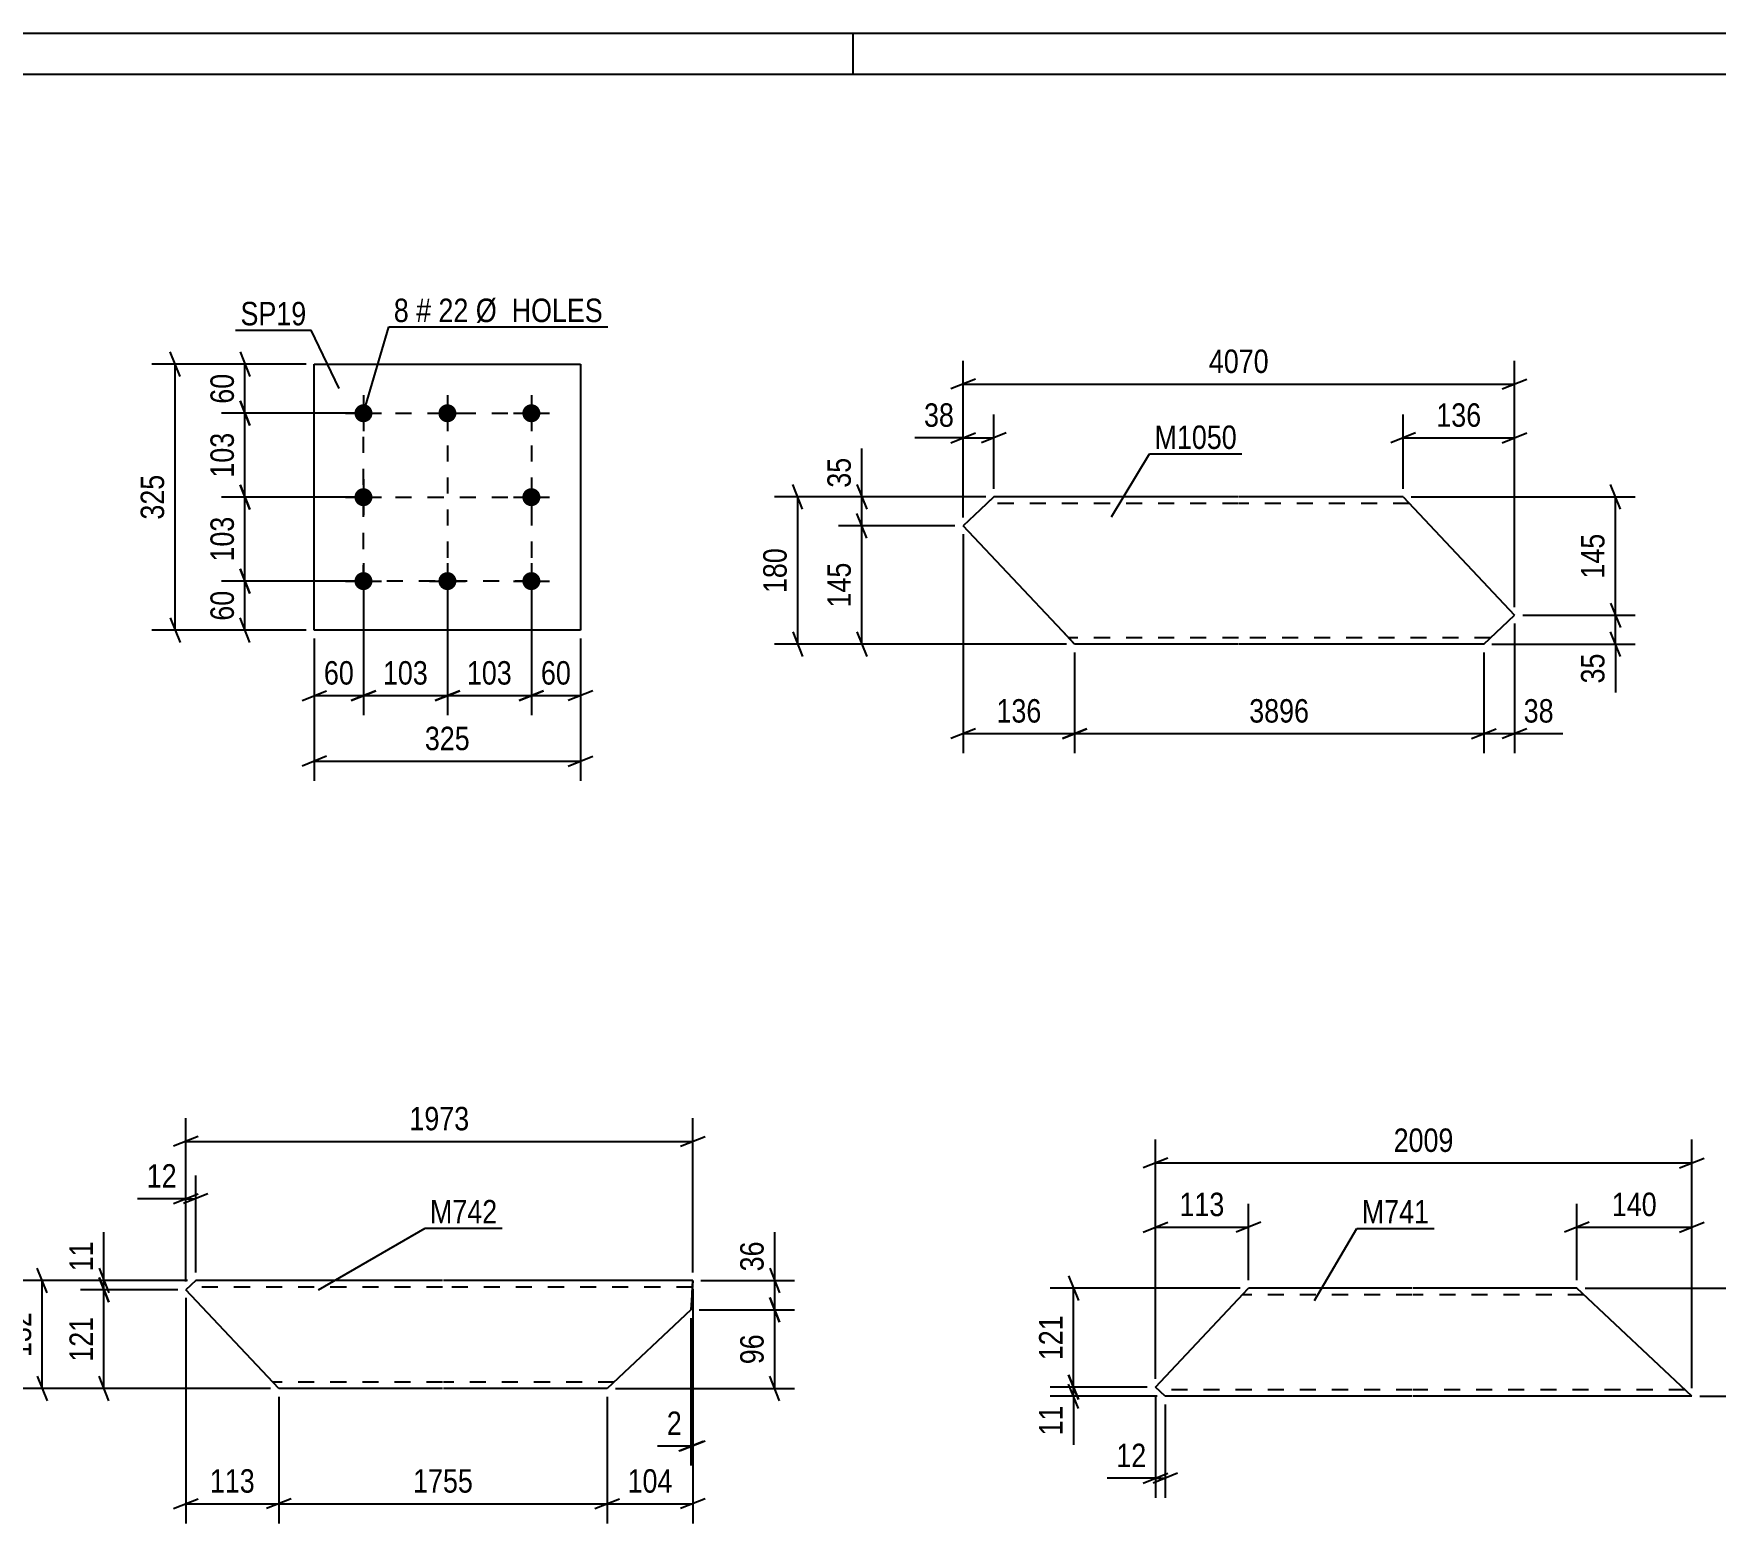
# Model space of a CAD drawing. Header units: millimetres. Extents: x 0 to 594, y 0 to 420.
# Drawn here: x 283.9 to 489.3, y 238 to 420 of the extents above; entities that cross this region are included whole.
import ezdxf

# ---------------------------------------------------------------- set-up
doc = ezdxf.new("R2010")
doc.units = ezdxf.units.MM
doc.linetypes.add('DXK_LINE_DOT2', pattern=[3.9198, 1.9599, -1.9599])
doc.styles.add('Arial Narrow', font='ARIALN.TTF', dxfattribs={"height": 0.2})

# ---------------------------------------------------------------- blocks, each defined once
blk = doc.blocks.new('Unknown-761545609-1163')
at = {"color": 5, "linetype": 'Continuous'}
for p, q in [((594, 420), (0, 420)), ((384, 415), (384, 420)), ((589, 415), (5, 415))]:
    blk.add_line(p, q, dxfattribs=at)
blk = doc.blocks.new('Part-761545609-13628 - 13627')
at = {"color": 2, "linetype": 'Continuous'}
for p, q in [((420.91, 254.69), (432.26, 266.76)), ((452.26, 266.76), (432.26, 266.76)), ((472.36, 266.76), (452.36, 266.76)), ((486.39, 253.56), (472.36, 266.76)), ((422.11, 253.56), (420.91, 254.69)), ((452.26, 253.56), (422.11, 253.56)), ((486.39, 253.56), (452.36, 253.56))]:
    blk.add_line(p, q, dxfattribs=at)
at = {"color": 7, "linetype": 'DXK_LINE_DOT2'}
for p, q in [((452.26, 265.96), (431.5, 265.96)), ((473.21, 265.96), (452.36, 265.96)), ((452.26, 254.36), (421.26, 254.36)), ((485.54, 254.36), (452.36, 254.36)), ((485.29, 254.59), (485.34, 254.54)), ((485.48, 254.42), (485.54, 254.36))]:
    blk.add_line(p, q, dxfattribs=at)
blk = doc.blocks.new('Part-761545609-13635 - 13634')
at = {"color": 2, "linetype": 'Continuous'}
for p, q in [((303.73, 267.7), (302.53, 266.57)), ((333.88, 267.7), (303.73, 267.7)), ((364.42, 267.7), (333.98, 267.7)), ((364.42, 267.7), (364.2, 264.11)), ((313.88, 254.5), (302.53, 266.57)), ((364.2, 264.11), (353.98, 254.5)), ((333.88, 254.5), (313.88, 254.5)), ((353.98, 254.5), (333.98, 254.5))]:
    blk.add_line(p, q, dxfattribs=at)
at = {"color": 7, "linetype": 'DXK_LINE_DOT2'}
for p, q in [((364.33, 266.1), (364.42, 267.7)), ((333.88, 266.9), (302.88, 266.9)), ((364.38, 266.9), (333.98, 266.9)), ((333.88, 255.3), (313.13, 255.3)), ((354.83, 255.3), (333.98, 255.3))]:
    blk.add_line(p, q, dxfattribs=at)
blk = doc.blocks.new('Part-761545609-13644 - 13643')
at = {"color": 2, "linetype": 'Continuous'}
for p, q in [((399.49, 361.82), (397.43, 359.88)), ((401.19, 363.42), (399.49, 361.82)), ((431.04, 363.42), (401.19, 363.42)), ((451.14, 363.42), (431.14, 363.42)), ((451.14, 363.42), (464.75, 348.95)), ((409.54, 347.02), (397.43, 359.88)), ((411.04, 345.42), (409.54, 347.02)), ((460.99, 345.42), (464.75, 348.95)), ((431.04, 345.42), (411.04, 345.42)), ((460.99, 345.42), (431.14, 345.42))]:
    blk.add_line(p, q, dxfattribs=at)
at = {"color": 7, "linetype": 'DXK_LINE_DOT2'}
for p, q in [((401.19, 363.42), (400.14, 362.43)), ((431.04, 362.62), (400.34, 362.62)), ((451.89, 362.62), (431.14, 362.62)), ((410.93, 345.54), (409.54, 347.02)), ((431.04, 346.22), (410.29, 346.22)), ((461.84, 346.22), (431.14, 346.22))]:
    blk.add_line(p, q, dxfattribs=at)
blk = doc.blocks.new('Part-761545609-13706 - 13705')
at = {"color": 2, "linetype": 'Continuous'}
for p, q in [((318.21, 347.13), (318.21, 379.63)), ((318.21, 379.63), (350.71, 379.63)), ((350.71, 379.63), (350.71, 347.13)), ((350.71, 347.13), (318.21, 347.13))]:
    blk.add_line(p, q, dxfattribs=at)
blk = doc.blocks.new('Bolt-761545609-13707 - 13705')
at = {"linetype": 'Continuous'}
for points in [[(324.21, 374.73, -1), (324.21, 372.53, -1)], [(334.46, 374.73, -1), (334.46, 372.53, -1)], [(344.71, 374.73, -1), (344.71, 372.53, -1)], [(324.21, 364.48, -1), (324.21, 362.28, -1)], [(344.71, 364.48, -1), (344.71, 362.28, -1)], [(324.21, 354.23, -1), (324.21, 352.03, -1)], [(334.46, 354.23, -1), (334.46, 352.03, -1)], [(344.71, 354.23, -1), (344.71, 352.03, -1)]]:
    blk.add_hatch(color=1, dxfattribs=at).paths.add_polyline_path(points)
at = {"color": 1, "linetype": 'Continuous'}
for p, q in [((324.21, 375.83), (324.21, 371.43)), ((334.46, 375.83), (334.46, 371.43)), ((344.71, 375.83), (344.71, 371.43)), ((322.01, 373.63), (326.41, 373.63)), ((332.26, 373.63), (336.66, 373.63)), ((342.51, 373.63), (346.91, 373.63)), ((324.21, 365.58), (324.21, 361.18)), ((344.71, 365.58), (344.71, 361.18)), ((322.01, 363.38), (326.41, 363.38)), ((342.51, 363.38), (346.91, 363.38)), ((324.21, 355.33), (324.21, 350.93)), ((334.46, 355.33), (334.46, 350.93)), ((344.71, 355.33), (344.71, 350.93)), ((322.01, 353.13), (326.41, 353.13)), ((332.26, 353.13), (336.66, 353.13)), ((342.51, 353.13), (346.91, 353.13))]:
    blk.add_line(p, q, dxfattribs=at)
blk = doc.blocks.new('Rectangle-761545609-16415 - 13705')
at = {"color": 1, "linetype": 'DXK_LINE_DOT2'}
blk.add_lwpolyline([(324.21, 373.63), (344.71, 373.63), (344.71, 353.13), (324.21, 353.13), (324.21, 373.63)], close=True, dxfattribs=at)
blk = doc.blocks.new('Line-761545609-16425 - 13705')
at = {"color": 1, "linetype": 'DXK_LINE_DOT2'}
blk.add_line((334.46, 373.63), (334.46, 353.13), dxfattribs=at)
blk = doc.blocks.new('Line-761545609-16432 - 13705')
at = {"color": 1, "linetype": 'DXK_LINE_DOT2'}
blk.add_line((324.21, 363.38), (345.21, 363.38), dxfattribs=at)
blk = doc.blocks.new('StraightDimension-761545609-13968 - 13627')
at = {"color": 7, "linetype": 'Continuous'}
for p, q in [((420.91, 253.69), (420.91, 241.16)), ((422.11, 252.56), (422.11, 241.16)), ((419.41, 242.96), (422.41, 244.16)), ((423.61, 244.16), (420.61, 242.96)), ((420.91, 243.56), (422.11, 243.56))]:
    blk.add_line(p, q, dxfattribs=at)
at = {"color": 0}
blk.add_wipeout([(420.38, 244.31), (420.38, 248.51), (415.53, 248.51), (415.53, 244.31)], dxfattribs=at)
at = {"color": 7, "linetype": 'Continuous'}
blk.add_line((420.91, 243.56), (415, 243.56), dxfattribs=at)
blk.add_line((420.91, 243.56), (415, 243.56), dxfattribs=at)
at = {"color": 3, "style": 'Arial Narrow'}
blk.add_text('12', height=2.863, dxfattribs=at).set_placement((416.13, 244.91))
blk = doc.blocks.new('StraightDimension-761545609-13960 - 13627')
at = {"color": 7, "linetype": 'Continuous'}
for p, q in [((472.36, 267.76), (472.36, 277.07)), ((486.39, 254.56), (486.39, 277.07)), ((473.86, 274.82), (470.86, 273.62)), ((472.36, 274.22), (486.39, 274.22)), ((484.89, 273.62), (487.89, 274.82))]:
    blk.add_line(p, q, dxfattribs=at)
at = {"color": 0}
blk.add_wipeout([(482.72, 274.97), (482.72, 279.17), (476.03, 279.17), (476.03, 274.97)], dxfattribs=at)
at = {"color": 3, "style": 'Arial Narrow'}
blk.add_text('140', height=2.863, dxfattribs=at).set_placement((476.63, 275.57))
blk = doc.blocks.new('StraightDimension-761545609-13980 - 13627')
at = {"color": 7, "linetype": 'Continuous'}
for p, q in [((496.99, 265.26), (495.79, 268.26)), ((473.36, 266.76), (498.79, 266.76)), ((496.39, 253.56), (496.39, 266.76)), ((495.79, 255.06), (496.99, 252.06)), ((487.39, 253.56), (498.79, 253.56))]:
    blk.add_line(p, q, dxfattribs=at)
at = {"color": 0}
blk.add_wipeout([(495.64, 263.5), (491.44, 263.5), (491.44, 256.81), (495.64, 256.81)], dxfattribs=at)
at = {"color": 3, "style": 'Arial Narrow'}
blk.add_text('132', height=2.863, rotation=90.0002, dxfattribs=at).set_placement((495.04, 257.41))
blk = doc.blocks.new('StraightDimension-761545609-13964 - 13627')
at = {"color": 7, "linetype": 'Continuous'}
for p, q in [((420.91, 255.69), (420.91, 277.07)), ((432.26, 267.76), (432.26, 277.07)), ((419.41, 273.62), (422.41, 274.82)), ((420.91, 274.22), (432.26, 274.22)), ((433.76, 274.82), (430.76, 273.62))]:
    blk.add_line(p, q, dxfattribs=at)
at = {"color": 0}
blk.add_wipeout([(429.92, 274.97), (429.92, 279.17), (423.24, 279.17), (423.24, 274.97)], dxfattribs=at)
at = {"color": 3, "style": 'Arial Narrow'}
blk.add_text('113', height=2.863, dxfattribs=at).set_placement((423.84, 275.57))
blk = doc.blocks.new('StraightDimension-761545609-13986 - 13627')
at = {"color": 7, "linetype": 'Continuous'}
for p, q in [((420.91, 255.69), (420.91, 284.91)), ((486.39, 254.56), (486.39, 284.91)), ((422.41, 282.66), (419.41, 281.46)), ((420.91, 282.06), (486.39, 282.06)), ((484.89, 281.46), (487.89, 282.66))]:
    blk.add_line(p, q, dxfattribs=at)
at = {"color": 0}
blk.add_wipeout([(457.91, 282.81), (457.91, 287.01), (449.39, 287.01), (449.39, 282.81)], dxfattribs=at)
at = {"color": 3, "style": 'Arial Narrow'}
blk.add_text('2009', height=2.863, dxfattribs=at).set_placement((449.99, 283.41))
blk = doc.blocks.new('StraightDimension-761545609-17133 - 13627')
at = {"color": 7, "linetype": 'Continuous'}
for p, q in [((410.31, 268.26), (411.51, 265.26)), ((431.26, 266.76), (408.06, 266.76)), ((410.91, 254.69), (410.91, 266.76)), ((419.91, 254.69), (408.06, 254.69)), ((411.51, 253.19), (410.31, 256.19))]:
    blk.add_line(p, q, dxfattribs=at)
at = {"color": 0}
blk.add_wipeout([(410.16, 264.06), (405.96, 264.06), (405.96, 257.38), (410.16, 257.38)], dxfattribs=at)
at = {"color": 3, "style": 'Arial Narrow'}
blk.add_text('121', height=2.863, rotation=90.0002, dxfattribs=at).set_placement((409.56, 257.98))
blk = doc.blocks.new('StraightDimension-761545609-17134 - 13627')
at = {"color": 7, "linetype": 'Continuous'}
for p, q in [((419.91, 254.69), (408.06, 254.69)), ((410.31, 256.19), (411.51, 253.19)), ((411.51, 252.06), (410.31, 255.06)), ((410.91, 253.56), (410.91, 254.69)), ((421.11, 253.56), (408.06, 253.56))]:
    blk.add_line(p, q, dxfattribs=at)
at = {"color": 0}
blk.add_wipeout([(410.16, 253.03), (405.96, 253.03), (405.96, 248.18), (410.16, 248.18)], dxfattribs=at)
at = {"color": 7, "linetype": 'Continuous'}
blk.add_line((410.91, 253.56), (410.91, 247.65), dxfattribs=at)
blk.add_line((410.91, 253.56), (410.91, 247.65), dxfattribs=at)
at = {"color": 3, "style": 'Arial Narrow'}
blk.add_text('11', height=2.863, rotation=90.0002, dxfattribs=at).set_placement((409.56, 248.78))
blk = doc.blocks.new('StraightDimension-761545609-14014 - 13634')
at = {"color": 7, "linetype": 'Continuous'}
for p, q in [((373.82, 269.2), (375.02, 266.2)), ((365.42, 267.7), (376.82, 267.7)), ((374.42, 264.11), (374.42, 267.7)), ((375.02, 262.61), (373.82, 265.61)), ((365.2, 264.11), (376.82, 264.11))]:
    blk.add_line(p, q, dxfattribs=at)
at = {"color": 0}
blk.add_wipeout([(373.67, 273.08), (369.47, 273.08), (369.47, 268.22), (373.67, 268.22)], dxfattribs=at)
at = {"color": 7, "linetype": 'Continuous'}
blk.add_line((374.42, 267.7), (374.42, 273.6), dxfattribs=at)
blk.add_line((374.42, 267.7), (374.42, 273.6), dxfattribs=at)
at = {"color": 3, "style": 'Arial Narrow'}
blk.add_text('36', height=2.863, rotation=90.0002, dxfattribs=at).set_placement((373.07, 268.82))
blk = doc.blocks.new('StraightDimension-761545609-16946 - 13634')
at = {"color": 7, "linetype": 'Continuous'}
for p, q in [((364.42, 266.7), (364.42, 238.04)), ((353.98, 253.5), (353.98, 238.04)), ((352.48, 239.84), (355.48, 241.04)), ((353.98, 240.44), (364.42, 240.44)), ((365.92, 241.04), (362.92, 239.84))]:
    blk.add_line(p, q, dxfattribs=at)
at = {"color": 0}
blk.add_wipeout([(362.54, 241.19), (362.54, 245.39), (355.86, 245.39), (355.86, 241.19)], dxfattribs=at)
at = {"color": 3, "style": 'Arial Narrow'}
blk.add_text('104', height=2.863, dxfattribs=at).set_placement((356.46, 241.79))
blk = doc.blocks.new('StraightDimension-761545609-14022 - 13634')
at = {"color": 7, "linetype": 'Continuous'}
for p, q in [((302.53, 267.57), (302.53, 287.55)), ((364.42, 268.7), (364.42, 287.55)), ((304.03, 285.3), (301.03, 284.1)), ((302.53, 284.7), (364.42, 284.7)), ((362.92, 284.1), (365.92, 285.3))]:
    blk.add_line(p, q, dxfattribs=at)
at = {"color": 0}
blk.add_wipeout([(337.73, 285.45), (337.73, 289.65), (329.22, 289.65), (329.22, 285.45)], dxfattribs=at)
at = {"color": 3, "style": 'Arial Narrow'}
blk.add_text('1973', height=2.863, dxfattribs=at).set_placement((329.82, 286.05))
blk = doc.blocks.new('StraightDimension-761545609-13998 - 13634')
at = {"color": 7, "linetype": 'Continuous'}
for p, q in [((364.42, 266.7), (364.42, 245.09)), ((364.2, 263.11), (364.2, 245.09)), ((362.7, 246.89), (365.7, 248.09)), ((365.92, 248.09), (362.92, 246.89)), ((364.2, 247.49), (364.42, 247.49))]:
    blk.add_line(p, q, dxfattribs=at)
at = {"color": 0}
blk.add_wipeout([(363.68, 248.24), (363.68, 252.44), (360.65, 252.44), (360.65, 248.24)], dxfattribs=at)
at = {"color": 7, "linetype": 'Continuous'}
blk.add_line((364.2, 247.49), (360.13, 247.49), dxfattribs=at)
blk.add_line((364.2, 247.49), (360.13, 247.49), dxfattribs=at)
at = {"color": 3, "style": 'Arial Narrow'}
blk.add_text('2', height=2.86, dxfattribs=at).set_placement((361.25, 248.84))
blk = doc.blocks.new('StraightDimension-761545609-14002 - 13634')
at = {"color": 7, "linetype": 'Continuous'}
for p, q in [((302.53, 267.57), (302.53, 280.55)), ((303.73, 268.7), (303.73, 280.55)), ((301.03, 277.1), (304.03, 278.3)), ((305.23, 278.3), (302.23, 277.1)), ((302.53, 277.7), (303.73, 277.7))]:
    blk.add_line(p, q, dxfattribs=at)
at = {"color": 0}
blk.add_wipeout([(302, 278.45), (302, 282.65), (297.15, 282.65), (297.15, 278.45)], dxfattribs=at)
at = {"color": 7, "linetype": 'Continuous'}
blk.add_line((302.53, 277.7), (296.62, 277.7), dxfattribs=at)
blk.add_line((302.53, 277.7), (296.62, 277.7), dxfattribs=at)
at = {"color": 3, "style": 'Arial Narrow'}
blk.add_text('12', height=2.863, dxfattribs=at).set_placement((297.75, 279.05))
blk = doc.blocks.new('StraightDimension-761545609-14015 - 13634')
at = {"color": 7, "linetype": 'Continuous'}
for p, q in [((373.82, 265.61), (375.02, 262.61)), ((365.2, 264.11), (376.82, 264.11)), ((374.42, 254.5), (374.42, 264.11)), ((375.02, 253), (373.82, 256)), ((354.98, 254.5), (376.82, 254.5))]:
    blk.add_line(p, q, dxfattribs=at)
at = {"color": 0}
blk.add_wipeout([(373.67, 261.73), (369.47, 261.73), (369.47, 256.88), (373.67, 256.88)], dxfattribs=at)
at = {"color": 3, "style": 'Arial Narrow'}
blk.add_text('96', height=2.863, rotation=90.0002, dxfattribs=at).set_placement((373.07, 257.48))
blk = doc.blocks.new('StraightDimension-761545609-16947 - 13634')
at = {"color": 7, "linetype": 'Continuous'}
for p, q in [((313.88, 253.5), (313.88, 238.04)), ((353.98, 253.5), (353.98, 238.04)), ((315.38, 241.04), (312.38, 239.84)), ((313.88, 240.44), (353.98, 240.44)), ((352.48, 239.84), (355.48, 241.04))]:
    blk.add_line(p, q, dxfattribs=at)
at = {"color": 0}
blk.add_wipeout([(338.19, 241.19), (338.19, 245.39), (329.67, 245.39), (329.67, 241.19)], dxfattribs=at)
at = {"color": 3, "style": 'Arial Narrow'}
blk.add_text('1755', height=2.863, dxfattribs=at).set_placement((330.27, 241.79))
blk = doc.blocks.new('StraightDimension-761545609-16948 - 13634')
at = {"color": 7, "linetype": 'Continuous'}
for p, q in [((302.53, 265.57), (302.53, 238.04)), ((313.88, 253.5), (313.88, 238.04)), ((301.03, 239.84), (304.03, 241.04)), ((302.53, 240.44), (313.88, 240.44)), ((315.38, 241.04), (312.38, 239.84))]:
    blk.add_line(p, q, dxfattribs=at)
at = {"color": 0}
blk.add_wipeout([(311.55, 241.19), (311.55, 245.39), (304.86, 245.39), (304.86, 241.19)], dxfattribs=at)
at = {"color": 3, "style": 'Arial Narrow'}
blk.add_text('113', height=2.863, dxfattribs=at).set_placement((305.46, 241.79))
blk = doc.blocks.new('StraightDimension-761545609-16989 - 13634')
at = {"color": 7, "linetype": 'Continuous'}
for p, q in [((291.93, 269.2), (293.13, 266.2)), ((302.73, 267.7), (289.68, 267.7)), ((293.13, 265.07), (291.93, 268.07)), ((292.53, 266.57), (292.53, 267.7)), ((301.53, 266.57), (289.68, 266.57))]:
    blk.add_line(p, q, dxfattribs=at)
at = {"color": 0}
blk.add_wipeout([(291.78, 273.08), (287.58, 273.08), (287.58, 268.22), (291.78, 268.22)], dxfattribs=at)
at = {"color": 7, "linetype": 'Continuous'}
blk.add_line((292.53, 267.7), (292.53, 273.6), dxfattribs=at)
blk.add_line((292.53, 267.7), (292.53, 273.6), dxfattribs=at)
at = {"color": 3, "style": 'Arial Narrow'}
blk.add_text('11', height=2.863, rotation=90.0002, dxfattribs=at).set_placement((291.18, 268.82))
blk = doc.blocks.new('StraightDimension-761545609-16990 - 13634')
at = {"color": 7, "linetype": 'Continuous'}
for p, q in [((291.93, 268.07), (293.13, 265.07)), ((301.53, 266.57), (289.68, 266.57)), ((292.53, 254.5), (292.53, 266.57)), ((293.13, 253), (291.93, 256)), ((312.88, 254.5), (289.68, 254.5))]:
    blk.add_line(p, q, dxfattribs=at)
at = {"color": 0}
blk.add_wipeout([(291.78, 263.87), (287.58, 263.87), (287.58, 257.19), (291.78, 257.19)], dxfattribs=at)
at = {"color": 3, "style": 'Arial Narrow'}
blk.add_text('121', height=2.863, rotation=90.0002, dxfattribs=at).set_placement((291.18, 257.79))
blk = doc.blocks.new('StraightDimension-761545609-17100 - 13634')
at = {"color": 7, "linetype": 'Continuous'}
for p, q in [((285.59, 266.2), (284.39, 269.2)), ((302.73, 267.7), (282.14, 267.7)), ((284.99, 254.5), (284.99, 267.7)), ((284.39, 256), (285.59, 253)), ((312.88, 254.5), (282.14, 254.5))]:
    blk.add_line(p, q, dxfattribs=at)
at = {"color": 0}
blk.add_wipeout([(284.24, 264.44), (280.04, 264.44), (280.04, 257.76), (284.24, 257.76)], dxfattribs=at)
at = {"color": 3, "style": 'Arial Narrow'}
blk.add_text('132', height=2.863, rotation=90.0002, dxfattribs=at).set_placement((283.64, 258.36))
blk = doc.blocks.new('StraightDimension-761545609-14050 - 13643')
at = {"color": 7, "linetype": 'Continuous'}
for p, q in [((477.68, 361.92), (476.48, 364.92)), ((452.14, 363.42), (479.48, 363.42)), ((477.08, 348.95), (477.08, 363.42)), ((476.48, 350.45), (477.68, 347.45)), ((465.75, 348.95), (479.48, 348.95))]:
    blk.add_line(p, q, dxfattribs=at)
at = {"color": 0}
blk.add_wipeout([(476.33, 359.52), (472.13, 359.52), (472.13, 352.84), (476.33, 352.84)], dxfattribs=at)
at = {"color": 3, "style": 'Arial Narrow'}
blk.add_text('145', height=2.863, rotation=90.0002, dxfattribs=at).set_placement((475.73, 353.44))
blk = doc.blocks.new('StraightDimension-761545609-14042 - 13643')
at = {"color": 7, "linetype": 'Continuous'}
for p, q in [((384.46, 364.92), (385.66, 361.92)), ((400.19, 363.42), (382.21, 363.42)), ((385.66, 358.38), (384.46, 361.38)), ((385.06, 359.88), (385.06, 363.42)), ((396.43, 359.88), (382.21, 359.88))]:
    blk.add_line(p, q, dxfattribs=at)
at = {"color": 0}
blk.add_wipeout([(384.31, 368.8), (380.11, 368.8), (380.11, 363.94), (384.31, 363.94)], dxfattribs=at)
at = {"color": 7, "linetype": 'Continuous'}
blk.add_line((385.06, 363.42), (385.06, 369.32), dxfattribs=at)
blk.add_line((385.06, 363.42), (385.06, 369.32), dxfattribs=at)
at = {"color": 3, "style": 'Arial Narrow'}
blk.add_text('35', height=2.863, rotation=90.0002, dxfattribs=at).set_placement((383.71, 364.54))
blk = doc.blocks.new('StraightDimension-761545609-14034 - 13643')
at = {"color": 7, "linetype": 'Continuous'}
for p, q in [((451.14, 364.42), (451.14, 373.48)), ((464.75, 349.95), (464.75, 373.48)), ((452.64, 371.23), (449.64, 370.03)), ((451.14, 370.63), (464.75, 370.63)), ((463.25, 370.03), (466.25, 371.23))]:
    blk.add_line(p, q, dxfattribs=at)
at = {"color": 0}
blk.add_wipeout([(461.29, 371.38), (461.29, 375.58), (454.6, 375.58), (454.6, 371.38)], dxfattribs=at)
at = {"color": 3, "style": 'Arial Narrow'}
blk.add_text('136', height=2.863, dxfattribs=at).set_placement((455.2, 371.98))
blk = doc.blocks.new('StraightDimension-761545609-14038 - 13643')
at = {"color": 7, "linetype": 'Continuous'}
for p, q in [((397.43, 360.88), (397.43, 373.48)), ((401.19, 364.42), (401.19, 373.48)), ((395.93, 370.03), (398.93, 371.23)), ((397.43, 370.63), (401.19, 370.63)), ((402.69, 371.23), (399.69, 370.03))]:
    blk.add_line(p, q, dxfattribs=at)
at = {"color": 0}
blk.add_wipeout([(396.91, 371.38), (396.91, 375.58), (392.05, 375.58), (392.05, 371.38)], dxfattribs=at)
at = {"color": 7, "linetype": 'Continuous'}
blk.add_line((397.43, 370.63), (391.53, 370.63), dxfattribs=at)
blk.add_line((397.43, 370.63), (391.53, 370.63), dxfattribs=at)
at = {"color": 3, "style": 'Arial Narrow'}
blk.add_text('38', height=2.863, dxfattribs=at).set_placement((392.65, 371.98))
blk = doc.blocks.new('StraightDimension-761545609-14051 - 13643')
at = {"color": 7, "linetype": 'Continuous'}
for p, q in [((476.48, 350.45), (477.68, 347.45)), ((465.75, 348.95), (479.48, 348.95)), ((477.08, 345.42), (477.08, 348.95)), ((461.99, 345.42), (479.48, 345.42)), ((477.68, 343.92), (476.48, 346.92))]:
    blk.add_line(p, q, dxfattribs=at)
at = {"color": 0}
blk.add_wipeout([(476.33, 344.89), (472.13, 344.89), (472.13, 340.03), (476.33, 340.03)], dxfattribs=at)
at = {"color": 7, "linetype": 'Continuous'}
blk.add_line((477.08, 345.42), (477.08, 339.51), dxfattribs=at)
blk.add_line((477.08, 345.42), (477.08, 339.51), dxfattribs=at)
at = {"color": 3, "style": 'Arial Narrow'}
blk.add_text('35', height=2.863, rotation=90.0002, dxfattribs=at).set_placement((475.73, 340.63))
blk = doc.blocks.new('StraightDimension-761545609-14043 - 13643')
at = {"color": 7, "linetype": 'Continuous'}
for p, q in [((385.66, 358.38), (384.46, 361.38)), ((396.43, 359.88), (382.21, 359.88)), ((385.06, 345.42), (385.06, 359.88)), ((410.04, 345.42), (382.21, 345.42)), ((384.46, 346.92), (385.66, 343.92))]:
    blk.add_line(p, q, dxfattribs=at)
at = {"color": 0}
blk.add_wipeout([(384.31, 355.99), (380.11, 355.99), (380.11, 349.31), (384.31, 349.31)], dxfattribs=at)
at = {"color": 3, "style": 'Arial Narrow'}
blk.add_text('145', height=2.863, rotation=90.0002, dxfattribs=at).set_placement((383.71, 349.91))
blk = doc.blocks.new('StraightDimension-761545609-14058 - 13643')
at = {"color": 7, "linetype": 'Continuous'}
for p, q in [((397.43, 360.88), (397.43, 380.05)), ((464.75, 349.95), (464.75, 380.05)), ((398.93, 377.8), (395.93, 376.6)), ((397.43, 377.2), (464.75, 377.2)), ((463.25, 376.6), (466.25, 377.8))]:
    blk.add_line(p, q, dxfattribs=at)
at = {"color": 0}
blk.add_wipeout([(435.35, 377.95), (435.35, 382.15), (426.83, 382.15), (426.83, 377.95)], dxfattribs=at)
at = {"color": 3, "style": 'Arial Narrow'}
blk.add_text('4070', height=2.863, dxfattribs=at).set_placement((427.43, 378.55))
blk = doc.blocks.new('StraightDimension-761545609-16733 - 13643')
at = {"color": 7, "linetype": 'Continuous'}
for p, q in [((464.75, 347.95), (464.75, 332.1)), ((460.99, 344.42), (460.99, 332.1)), ((459.49, 333.9), (462.49, 335.1)), ((466.25, 335.1), (463.25, 333.9)), ((460.99, 334.5), (464.75, 334.5))]:
    blk.add_line(p, q, dxfattribs=at)
at = {"color": 0}
blk.add_wipeout([(470.13, 335.25), (470.13, 339.45), (465.27, 339.45), (465.27, 335.25)], dxfattribs=at)
at = {"color": 7, "linetype": 'Continuous'}
blk.add_line((464.75, 334.5), (470.65, 334.5), dxfattribs=at)
blk.add_line((464.75, 334.5), (470.65, 334.5), dxfattribs=at)
at = {"color": 3, "style": 'Arial Narrow'}
blk.add_text('38', height=2.863, dxfattribs=at).set_placement((465.87, 335.85))
blk = doc.blocks.new('StraightDimension-761545609-16734 - 13643')
at = {"color": 7, "linetype": 'Continuous'}
for p, q in [((411.04, 344.42), (411.04, 332.1)), ((460.99, 344.42), (460.99, 332.1)), ((412.54, 335.1), (409.54, 333.9)), ((459.49, 333.9), (462.49, 335.1)), ((411.04, 334.5), (460.99, 334.5))]:
    blk.add_line(p, q, dxfattribs=at)
at = {"color": 0}
blk.add_wipeout([(440.27, 335.25), (440.27, 339.45), (431.76, 339.45), (431.76, 335.25)], dxfattribs=at)
at = {"color": 3, "style": 'Arial Narrow'}
blk.add_text('3896', height=2.863, dxfattribs=at).set_placement((432.36, 335.85))
blk = doc.blocks.new('StraightDimension-761545609-16735 - 13643')
at = {"color": 7, "linetype": 'Continuous'}
for p, q in [((397.43, 358.88), (397.43, 332.1)), ((411.04, 344.42), (411.04, 332.1)), ((398.93, 335.1), (395.93, 333.9)), ((409.54, 333.9), (412.54, 335.1)), ((397.43, 334.5), (411.04, 334.5))]:
    blk.add_line(p, q, dxfattribs=at)
at = {"color": 0}
blk.add_wipeout([(407.58, 335.25), (407.58, 339.45), (400.9, 339.45), (400.9, 335.25)], dxfattribs=at)
at = {"color": 3, "style": 'Arial Narrow'}
blk.add_text('136', height=2.863, dxfattribs=at).set_placement((401.5, 335.85))
blk = doc.blocks.new('StraightDimension-761545609-16782 - 13643')
at = {"color": 7, "linetype": 'Continuous'}
for p, q in [((377.83, 361.92), (376.63, 364.92)), ((400.19, 363.42), (374.38, 363.42)), ((377.23, 345.42), (377.23, 363.42)), ((410.04, 345.42), (374.38, 345.42)), ((376.63, 346.92), (377.83, 343.92))]:
    blk.add_line(p, q, dxfattribs=at)
at = {"color": 0}
blk.add_wipeout([(376.48, 357.76), (372.28, 357.76), (372.28, 351.07), (376.48, 351.07)], dxfattribs=at)
at = {"color": 3, "style": 'Arial Narrow'}
blk.add_text('180', height=2.863, rotation=90.0002, dxfattribs=at).set_placement((375.88, 351.67))
blk = doc.blocks.new('StraightDimension-761545609-14120 - 13705')
at = {"color": 7, "linetype": 'Continuous'}
for p, q in [((309.14, 381.13), (310.34, 378.13)), ((317.21, 379.63), (306.89, 379.63)), ((309.74, 373.63), (309.74, 379.63)), ((310.34, 372.13), (309.14, 375.13)), ((323.21, 373.63), (306.89, 373.63))]:
    blk.add_line(p, q, dxfattribs=at)
at = {"color": 0}
blk.add_wipeout([(308.99, 379.06), (304.79, 379.06), (304.79, 374.2), (308.99, 374.2)], dxfattribs=at)
at = {"color": 3, "style": 'Arial Narrow'}
blk.add_text('60', height=2.863, rotation=90.0002, dxfattribs=at).set_placement((308.39, 374.8))
blk = doc.blocks.new('StraightDimension-761545609-14121 - 13705')
at = {"color": 7, "linetype": 'Continuous'}
for p, q in [((309.14, 375.13), (310.34, 372.13)), ((323.21, 373.63), (306.89, 373.63)), ((309.74, 363.38), (309.74, 373.63)), ((310.34, 361.88), (309.14, 364.88)), ((323.21, 363.38), (306.89, 363.38))]:
    blk.add_line(p, q, dxfattribs=at)
at = {"color": 0}
blk.add_wipeout([(308.99, 371.85), (304.79, 371.85), (304.79, 365.17), (308.99, 365.17)], dxfattribs=at)
at = {"color": 3, "style": 'Arial Narrow'}
blk.add_text('103', height=2.863, rotation=90.0002, dxfattribs=at).set_placement((308.39, 365.77))
blk = doc.blocks.new('StraightDimension-761545609-14122 - 13705')
at = {"color": 7, "linetype": 'Continuous'}
for p, q in [((309.14, 364.88), (310.34, 361.88)), ((323.21, 363.38), (306.89, 363.38)), ((309.74, 353.13), (309.74, 363.38)), ((310.34, 351.63), (309.14, 354.63)), ((323.21, 353.13), (306.89, 353.13))]:
    blk.add_line(p, q, dxfattribs=at)
at = {"color": 0}
blk.add_wipeout([(308.99, 361.6), (304.79, 361.6), (304.79, 354.92), (308.99, 354.92)], dxfattribs=at)
at = {"color": 3, "style": 'Arial Narrow'}
blk.add_text('103', height=2.863, rotation=90.0002, dxfattribs=at).set_placement((308.39, 355.52))
blk = doc.blocks.new('StraightDimension-761545609-14123 - 13705')
at = {"color": 7, "linetype": 'Continuous'}
for p, q in [((309.14, 354.63), (310.34, 351.63)), ((323.21, 353.13), (306.89, 353.13)), ((309.74, 347.13), (309.74, 353.13)), ((317.21, 347.13), (306.89, 347.13)), ((310.34, 345.63), (309.14, 348.63))]:
    blk.add_line(p, q, dxfattribs=at)
at = {"color": 0}
blk.add_wipeout([(308.99, 352.56), (304.79, 352.56), (304.79, 347.7), (308.99, 347.7)], dxfattribs=at)
at = {"color": 3, "style": 'Arial Narrow'}
blk.add_text('60', height=2.863, rotation=90.0002, dxfattribs=at).set_placement((308.39, 348.3))
blk = doc.blocks.new('StraightDimension-761545609-14136 - 13705')
at = {"color": 7, "linetype": 'Continuous'}
for p, q in [((301.82, 378.13), (300.62, 381.13)), ((317.21, 379.63), (298.37, 379.63)), ((301.22, 347.13), (301.22, 379.63)), ((317.21, 347.13), (298.37, 347.13)), ((300.62, 348.63), (301.82, 345.63))]:
    blk.add_line(p, q, dxfattribs=at)
at = {"color": 0}
blk.add_wipeout([(300.47, 366.72), (296.27, 366.72), (296.27, 360.04), (300.47, 360.04)], dxfattribs=at)
at = {"color": 3, "style": 'Arial Narrow'}
blk.add_text('325', height=2.863, rotation=90.0002, dxfattribs=at).set_placement((299.87, 360.64))
blk = doc.blocks.new('StraightDimension-761545609-14140 - 13705')
at = {"color": 7, "linetype": 'Continuous'}
for p, q in [((344.71, 352.13), (344.71, 336.74)), ((350.71, 346.13), (350.71, 336.74)), ((343.21, 338.54), (346.21, 339.74)), ((344.71, 339.14), (350.71, 339.14)), ((352.21, 339.74), (349.21, 338.54))]:
    blk.add_line(p, q, dxfattribs=at)
at = {"color": 0}
blk.add_wipeout([(350.13, 339.89), (350.13, 344.09), (345.28, 344.09), (345.28, 339.89)], dxfattribs=at)
at = {"color": 3, "style": 'Arial Narrow'}
blk.add_text('60', height=2.863, dxfattribs=at).set_placement((345.88, 340.49))
blk = doc.blocks.new('StraightDimension-761545609-14141 - 13705')
at = {"color": 7, "linetype": 'Continuous'}
for p, q in [((334.46, 352.13), (334.46, 336.74)), ((344.71, 352.13), (344.71, 336.74)), ((332.96, 338.54), (335.96, 339.74)), ((334.46, 339.14), (344.71, 339.14)), ((346.21, 339.74), (343.21, 338.54))]:
    blk.add_line(p, q, dxfattribs=at)
at = {"color": 0}
blk.add_wipeout([(342.92, 339.89), (342.92, 344.09), (336.24, 344.09), (336.24, 339.89)], dxfattribs=at)
at = {"color": 3, "style": 'Arial Narrow'}
blk.add_text('103', height=2.863, dxfattribs=at).set_placement((336.84, 340.49))
blk = doc.blocks.new('StraightDimension-761545609-14142 - 13705')
at = {"color": 7, "linetype": 'Continuous'}
for p, q in [((324.21, 352.13), (324.21, 336.74)), ((334.46, 352.13), (334.46, 336.74)), ((322.71, 338.54), (325.71, 339.74)), ((324.21, 339.14), (334.46, 339.14)), ((335.96, 339.74), (332.96, 338.54))]:
    blk.add_line(p, q, dxfattribs=at)
at = {"color": 0}
blk.add_wipeout([(332.67, 339.89), (332.67, 344.09), (325.99, 344.09), (325.99, 339.89)], dxfattribs=at)
at = {"color": 3, "style": 'Arial Narrow'}
blk.add_text('103', height=2.863, dxfattribs=at).set_placement((326.59, 340.49))
blk = doc.blocks.new('StraightDimension-761545609-14143 - 13705')
at = {"color": 7, "linetype": 'Continuous'}
for p, q in [((324.21, 352.13), (324.21, 336.74)), ((318.21, 346.13), (318.21, 336.74)), ((316.71, 338.54), (319.71, 339.74)), ((318.21, 339.14), (324.21, 339.14)), ((325.71, 339.74), (322.71, 338.54))]:
    blk.add_line(p, q, dxfattribs=at)
at = {"color": 0}
blk.add_wipeout([(323.63, 339.89), (323.63, 344.09), (318.78, 344.09), (318.78, 339.89)], dxfattribs=at)
at = {"color": 3, "style": 'Arial Narrow'}
blk.add_text('60', height=2.863, dxfattribs=at).set_placement((319.38, 340.49))
blk = doc.blocks.new('StraightDimension-761545609-14156 - 13705')
at = {"color": 7, "linetype": 'Continuous'}
for p, q in [((318.21, 346.13), (318.21, 328.73)), ((350.71, 346.13), (350.71, 328.73)), ((319.71, 331.73), (316.71, 330.53)), ((318.21, 331.13), (350.71, 331.13)), ((349.21, 330.53), (352.21, 331.73))]:
    blk.add_line(p, q, dxfattribs=at)
at = {"color": 0}
blk.add_wipeout([(337.8, 331.88), (337.8, 336.08), (331.11, 336.08), (331.11, 331.88)], dxfattribs=at)
at = {"color": 3, "style": 'Arial Narrow'}
blk.add_text('325', height=2.863, dxfattribs=at).set_placement((331.71, 332.48))
blk = doc.blocks.new('Mark-761545609-14449 - 13627')
at = {"color": 0}
blk.add_wipeout([(454.32, 274.67), (454.32, 277.67), (446.1, 277.67), (446.1, 274.67)], dxfattribs=at)
blk.add_wipeout([(454.32, 274.67), (454.32, 277.67), (446.1, 277.67), (446.1, 274.67)], dxfattribs=at)
at = {"color": 30, "linetype": 'Continuous'}
for p, q in [((440.34, 265.28), (445.5, 274.07)), ((445.5, 274.07), (454.92, 274.07))]:
    blk.add_line(p, q, dxfattribs=at)
at = {"color": 3, "style": 'Arial Narrow'}
blk.add_text('M741', height=2.863, dxfattribs=at).set_placement((446.1, 274.67))
blk = doc.blocks.new('Mark-761545609-14452 - 13634')
at = {"color": 0}
blk.add_wipeout([(340.56, 274.68), (340.56, 277.68), (332.33, 277.68), (332.33, 274.68)], dxfattribs=at)
blk.add_wipeout([(340.56, 274.68), (340.56, 277.68), (332.33, 277.68), (332.33, 274.68)], dxfattribs=at)
at = {"color": 30, "linetype": 'Continuous'}
for p, q in [((318.74, 266.58), (331.73, 274.08)), ((331.73, 274.08), (341.16, 274.08))]:
    blk.add_line(p, q, dxfattribs=at)
at = {"color": 3, "style": 'Arial Narrow'}
blk.add_text('M742', height=2.863, dxfattribs=at).set_placement((332.33, 274.68))
blk = doc.blocks.new('Mark-761545609-14455 - 13643')
at = {"color": 0}
blk.add_wipeout([(430.86, 369.27), (430.86, 372.27), (420.8, 372.27), (420.8, 369.27)], dxfattribs=at)
blk.add_wipeout([(430.86, 369.27), (430.86, 372.27), (420.8, 372.27), (420.8, 369.27)], dxfattribs=at)
at = {"color": 30, "linetype": 'Continuous'}
for p, q in [((415.56, 361), (420.2, 368.67)), ((420.2, 368.67), (431.46, 368.67))]:
    blk.add_line(p, q, dxfattribs=at)
at = {"color": 3, "style": 'Arial Narrow'}
blk.add_text('M1050', height=2.863, dxfattribs=at).set_placement((420.8, 369.27))
blk = doc.blocks.new('Mark-761545609-14473 - 13705')
at = {"color": 0}
blk.add_wipeout([(317.24, 384.37), (317.24, 387.37), (309.2, 387.37), (309.2, 384.37)], dxfattribs=at)
blk.add_wipeout([(317.24, 384.37), (317.24, 387.37), (309.2, 387.37), (309.2, 384.37)], dxfattribs=at)
at = {"color": 30, "linetype": 'Continuous'}
for p in [(308.6, 383.77), (321.26, 376.64)]:
    blk.add_line(p, (317.84, 383.77), dxfattribs=at)
at = {"color": 3, "style": 'Arial Narrow'}
blk.add_text('SP19', height=2.863, dxfattribs=at).set_placement((309.2, 384.37))
blk = doc.blocks.new('Mark-761545609-14476 - 13705')
at = {"color": 0}
blk.add_wipeout([(329.74, 384.77), (329.74, 387.77), (327.92, 387.77), (327.92, 384.77)], dxfattribs=at)
blk.add_wipeout([(329.74, 384.77), (329.74, 387.77), (327.92, 387.77), (327.92, 384.77)], dxfattribs=at)
at = {"color": 7, "linetype": 'Continuous'}
blk.add_line((324.25, 373.8), (327.32, 384.17), dxfattribs=at)
at = {"color": 3, "style": 'Arial Narrow'}
blk.add_text('8', height=2.86, dxfattribs=at).set_placement((327.92, 384.77))
at = {"color": 0}
blk.add_wipeout([(332.47, 384.77), (332.47, 387.77), (330.64, 387.77), (330.64, 384.77)], dxfattribs=at)
blk.add_wipeout([(332.47, 384.77), (332.47, 387.77), (330.64, 387.77), (330.64, 384.77)], dxfattribs=at)
blk.add_wipeout([(337.03, 384.77), (337.03, 387.77), (333.37, 387.77), (333.37, 384.77)], dxfattribs=at)
blk.add_wipeout([(337.03, 384.77), (337.03, 387.77), (333.37, 387.77), (333.37, 384.77)], dxfattribs=at)
at = {"color": 3, "style": 'Arial Narrow'}
for s, height, p in [('#', 2.86, (330.64, 384.77)), ('22', 2.863, (333.37, 384.77))]:
    blk.add_text(s, height=height, dxfattribs=at).set_placement(p)
at = {"color": 0}
blk.add_wipeout([(353.46, 384.77), (353.46, 387.77), (337.93, 387.77), (337.93, 384.77)], dxfattribs=at)
blk.add_wipeout([(353.46, 384.77), (353.46, 387.77), (337.93, 387.77), (337.93, 384.77)], dxfattribs=at)
at = {"color": 7, "linetype": 'Continuous'}
blk.add_line((327.32, 384.17), (354.06, 384.17), dxfattribs=at)
at = {"color": 3, "style": 'Arial Narrow'}
blk.add_text('Ø  HOLES', height=2.863, dxfattribs=at).set_placement((337.93, 384.77))

msp = doc.modelspace()

# ---------------------------------------------------------------- block references
for name in ['Unknown-761545609-1163', 'Part-761545609-13706 - 13705', 'Bolt-761545609-13707 - 13705', 'Rectangle-761545609-16415 - 13705', 'Line-761545609-16425 - 13705', 'Line-761545609-16432 - 13705', 'Part-761545609-13644 - 13643', 'Part-761545609-13635 - 13634', 'Part-761545609-13628 - 13627']:
    msp.add_blockref(name, (0, 0))

# ---------------------------------------------------------------- next in the draw order: block references
for name in ['Mark-761545609-14476 - 13705', 'StraightDimension-761545609-14120 - 13705', 'StraightDimension-761545609-14042 - 13643', 'StraightDimension-761545609-14050 - 13643', 'StraightDimension-761545609-14140 - 13705', 'StraightDimension-761545609-13964 - 13627', 'StraightDimension-761545609-13960 - 13627', 'StraightDimension-761545609-14014 - 13634', 'StraightDimension-761545609-13968 - 13627']:
    msp.add_blockref(name, (0, 0))

# ---------------------------------------------------------------- next in the draw order: block references
for name in ['StraightDimension-761545609-14121 - 13705', 'StraightDimension-761545609-14038 - 13643', 'StraightDimension-761545609-14034 - 13643', 'StraightDimension-761545609-14141 - 13705', 'StraightDimension-761545609-13980 - 13627', 'StraightDimension-761545609-16946 - 13634']:
    msp.add_blockref(name, (0, 0))

# ---------------------------------------------------------------- next in the draw order: block references
for name in ['StraightDimension-761545609-14122 - 13705', 'StraightDimension-761545609-14043 - 13643', 'StraightDimension-761545609-14051 - 13643', 'StraightDimension-761545609-14022 - 13634', 'StraightDimension-761545609-13986 - 13627']:
    msp.add_blockref(name, (0, 0))

# ---------------------------------------------------------------- next in the draw order: block references
for name in ['StraightDimension-761545609-14058 - 13643', 'StraightDimension-761545609-14123 - 13705', 'StraightDimension-761545609-16733 - 13643', 'StraightDimension-761545609-14002 - 13634', 'Mark-761545609-14452 - 13634', 'Mark-761545609-14449 - 13627', 'StraightDimension-761545609-17133 - 13627', 'StraightDimension-761545609-13998 - 13634']:
    msp.add_blockref(name, (0, 0))

# ---------------------------------------------------------------- next in the draw order: block references
for name in ['StraightDimension-761545609-14136 - 13705', 'Mark-761545609-14455 - 13643', 'StraightDimension-761545609-14142 - 13705', 'StraightDimension-761545609-16734 - 13643', 'StraightDimension-761545609-14015 - 13634', 'StraightDimension-761545609-17134 - 13627']:
    msp.add_blockref(name, (0, 0))

# ---------------------------------------------------------------- next in the draw order: block references
for name in ['Mark-761545609-14473 - 13705', 'StraightDimension-761545609-16735 - 13643', 'StraightDimension-761545609-14143 - 13705', 'StraightDimension-761545609-16947 - 13634']:
    msp.add_blockref(name, (0, 0))

# ---------------------------------------------------------------- next in the draw order: block references
for name in ['StraightDimension-761545609-16782 - 13643', 'StraightDimension-761545609-14156 - 13705', 'StraightDimension-761545609-16948 - 13634']:
    msp.add_blockref(name, (0, 0))

# ---------------------------------------------------------------- next in the draw order: block references
msp.add_blockref('StraightDimension-761545609-16989 - 13634', (0, 0))

# ---------------------------------------------------------------- next in the draw order: block references
msp.add_blockref('StraightDimension-761545609-16990 - 13634', (0, 0))

# ---------------------------------------------------------------- next in the draw order: block references
msp.add_blockref('StraightDimension-761545609-17100 - 13634', (0, 0))

doc.saveas('drawing.dxf')
